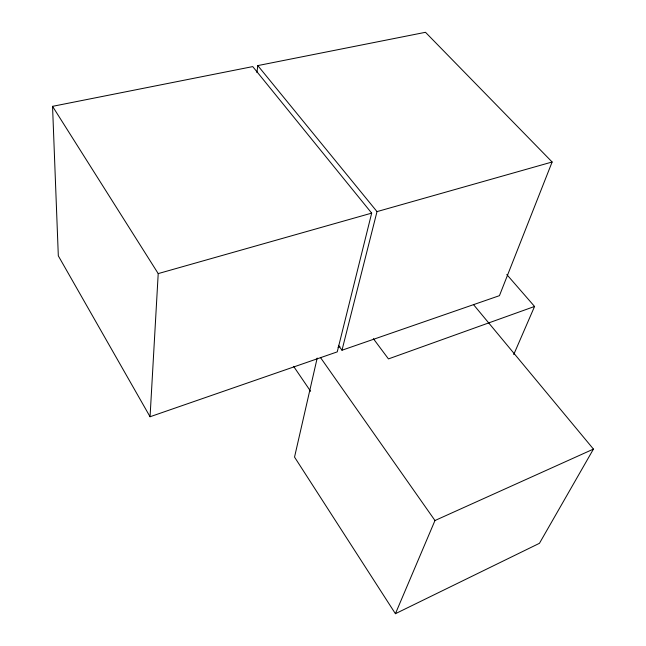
<?xml version="1.0" encoding="UTF-8"?>
<svg xmlns="http://www.w3.org/2000/svg" width="646" height="646" viewBox="0 0 646 646"><rect width="100%" height="100%" fill="white"/><g stroke="black" fill="none" stroke-linecap="round" stroke-linejoin="round"><path stroke-width="0.97" d="M150.058 416.743L158.213 273.597L52.552 106.34L252.739 66.595L371.676 213.123L337.244 351.876L150.058 416.743L58.318 255.848L52.552 106.34M256.914 72.562L257.802 65.593L425.488 32.3L552.128 161.993L499.447 295.666L341.984 350.229L338.456 345.327M317.186 358.054L294.536 457.093L395.417 613.7L539.45 543.302L593.448 449.091L473.486 304.589M341.984 350.229L377.006 211.613L257.802 65.593M395.417 613.7L434.976 520.523L593.448 449.091M513.715 354.581L534.565 306.462L506.787 274.534M534.565 306.462L388.456 358.91L373.38 338.698M338.019 347.265L339.917 346.611M158.213 273.597L371.676 213.123M377.006 211.613L552.128 161.993M320.4 357.424L434.976 520.523M293.615 366.355L310.613 391.306"/></g></svg>
